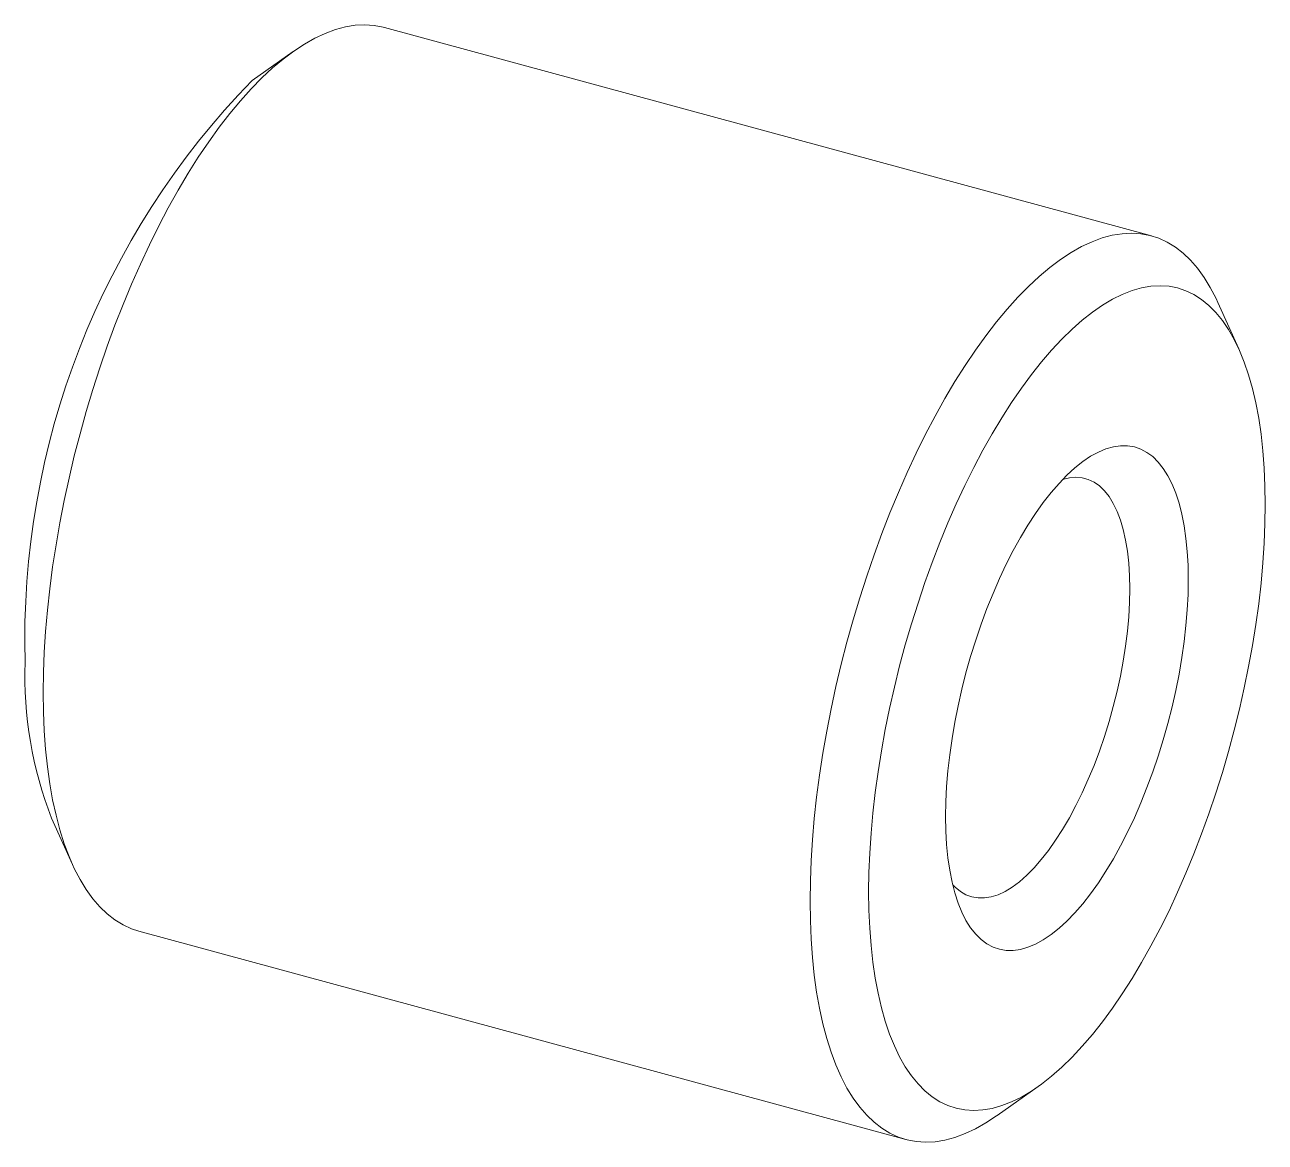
# Paper-space layout '_Trimetric' of a CAD drawing. Header units: millimetres. Extents: x -7.2 to 7.2, y -6.4 to 6.4.
import ezdxf

# ---------------------------------------------------------------- set-up
doc = ezdxf.new("R2010")
doc.units = ezdxf.units.MM

psp = doc.layouts.new('_Trimetric')

# ---------------------------------------------------------------- linework, layer by layer
at = {"color": 7, "linetype": 'Continuous', "lineweight": 15}
for p, q in [((5.838, 4.009), (-3.006, 6.413)), ((-4.058, 6.137), (-4.534, 5.801)), ((6.846, 2.708), (6.606, 3.239)), ((-6.846, -2.708), (-6.606, -3.239)), ((-5.838, -4.009), (3.006, -6.413)), ((4.058, -6.137), (4.534, -5.801))]:
    psp.add_line(p, q, dxfattribs=at)
at = {"color": 7, "linetype": 'Continuous', "lineweight": 15, "flags": 128}
for points in [[(-3.006, 6.413), (-3.022, 6.417), (-3.126, 6.437), (-3.234, 6.443), (-3.345, 6.438), (-3.458, 6.419), (-3.573, 6.389), (-3.691, 6.345), (-3.81, 6.289), (-3.93, 6.221), (-4.052, 6.141), (-4.175, 6.049), (-4.298, 5.946), (-4.422, 5.831), (-4.546, 5.704), (-4.669, 5.567), (-4.792, 5.42), (-4.914, 5.262), (-5.034, 5.094), (-5.154, 4.917), (-5.271, 4.731), (-5.387, 4.537), (-5.5, 4.334), (-5.61, 4.124), (-5.718, 3.907), (-5.822, 3.684), (-5.923, 3.454), (-6.021, 3.219), (-6.115, 2.98), (-6.204, 2.736), (-6.289, 2.488), (-6.37, 2.237), (-6.446, 1.983), (-6.518, 1.728), (-6.584, 1.472), (-6.645, 1.214), (-6.7, 0.957), (-6.75, 0.701), (-6.795, 0.445), (-6.834, 0.192), (-6.867, -0.06), (-6.894, -0.308), (-6.915, -0.552), (-6.93, -0.792), (-6.939, -1.028), (-6.942, -1.258)], [(4.058, -6.137), (4.052, -6.141), (3.93, -6.221), (3.81, -6.289), (3.691, -6.345), (3.573, -6.389), (3.458, -6.419), (3.345, -6.438), (3.234, -6.443), (3.126, -6.437), (3.022, -6.417), (2.921, -6.385), (2.823, -6.34), (2.73, -6.283), (2.64, -6.214), (2.555, -6.133), (2.474, -6.04), (2.398, -5.935), (2.327, -5.819), (2.26, -5.691), (2.2, -5.553), (2.144, -5.404), (2.094, -5.246), (2.049, -5.077), (2.01, -4.899), (1.977, -4.713), (1.95, -4.517), (1.929, -4.314), (1.914, -4.103), (1.905, -3.886), (1.902, -3.662), (1.905, -3.431), (1.914, -3.196), (1.929, -2.956), (1.95, -2.711), (1.977, -2.463), (2.01, -2.212), (2.049, -1.958), (2.094, -1.703), (2.144, -1.446), (2.2, -1.189), (2.26, -0.932), (2.327, -0.675), (2.398, -0.42), (2.474, -0.167), (2.555, 0.084), (2.64, 0.332), (2.73, 0.576), (2.823, 0.816), (2.921, 1.051), (3.022, 1.28), (3.126, 1.504), (3.234, 1.721), (3.345, 1.931), (3.458, 2.133), (3.573, 2.328), (3.691, 2.514), (3.81, 2.69), (3.93, 2.858), (4.052, 3.016), (4.175, 3.163), (4.298, 3.301), (4.422, 3.427), (4.546, 3.542), (4.669, 3.646), (4.792, 3.738), (4.914, 3.818), (5.034, 3.886), (5.154, 3.942), (5.271, 3.985), (5.387, 4.016), (5.5, 4.034), (5.61, 4.04), (5.718, 4.033), (5.822, 4.013), (5.923, 3.981), (6.021, 3.937), (6.115, 3.88), (6.204, 3.81), (6.289, 3.729), (6.37, 3.636), (6.446, 3.531), (6.518, 3.415), (6.584, 3.288), (6.606, 3.239)], [(7.151, 0.91), (7.148, 1.123), (7.139, 1.33), (7.124, 1.53), (7.103, 1.722), (7.076, 1.906), (7.043, 2.082), (7.004, 2.248), (6.96, 2.405), (6.91, 2.552), (6.854, 2.689), (6.794, 2.815), (6.728, 2.931), (6.657, 3.035), (6.582, 3.127), (6.502, 3.208), (6.418, 3.277), (6.329, 3.333), (6.237, 3.377), (6.141, 3.409), (6.042, 3.428), (5.939, 3.434), (5.834, 3.428), (5.726, 3.41), (5.616, 3.378), (5.503, 3.335), (5.39, 3.278), (5.274, 3.21), (5.158, 3.13), (5.041, 3.038), (4.923, 2.934), (4.805, 2.819), (4.688, 2.693), (4.571, 2.557), (4.454, 2.41), (4.339, 2.253), (4.225, 2.087), (4.113, 1.912), (4.003, 1.728), (3.895, 1.536), (3.79, 1.336), (3.687, 1.13), (3.588, 0.917), (3.492, 0.698), (3.399, 0.473), (3.311, 0.244), (3.227, 0.011), (3.147, -0.226), (3.071, -0.466), (3, -0.708), (2.935, -0.951), (2.874, -1.196), (2.819, -1.441), (2.769, -1.685), (2.724, -1.929), (2.686, -2.171), (2.653, -2.411), (2.626, -2.648), (2.605, -2.881), (2.59, -3.11), (2.581, -3.335), (2.577, -3.554), (2.581, -3.767), (2.59, -3.974), (2.605, -4.174), (2.626, -4.366), (2.653, -4.55), (2.686, -4.726), (2.724, -4.892), (2.769, -5.049), (2.819, -5.196), (2.874, -5.333), (2.935, -5.46), (3, -5.575), (3.071, -5.679), (3.147, -5.771), (3.227, -5.852), (3.311, -5.921), (3.399, -5.977), (3.492, -6.021), (3.588, -6.053), (3.687, -6.072), (3.79, -6.078), (3.895, -6.072), (4.003, -6.054), (4.113, -6.022), (4.225, -5.979), (4.339, -5.923), (4.454, -5.854), (4.571, -5.774), (4.688, -5.682), (4.805, -5.578), (4.923, -5.463), (5.041, -5.337), (5.158, -5.201), (5.274, -5.054), (5.39, -4.897), (5.503, -4.731), (5.616, -4.556), (5.726, -4.372), (5.834, -4.18), (5.939, -3.98), (6.042, -3.774), (6.141, -3.561), (6.237, -3.342), (6.329, -3.117), (6.418, -2.888), (6.502, -2.655), (6.582, -2.418), (6.657, -2.178), (6.728, -1.937), (6.794, -1.693), (6.854, -1.448), (6.91, -1.203), (6.96, -0.959), (7.004, -0.715), (7.043, -0.473), (7.076, -0.233), (7.103, 0.004), (7.124, 0.237), (7.139, 0.466), (7.148, 0.691), (7.151, 0.91)], [(6.264, 0.045), (6.261, -0.127), (6.252, -0.303), (6.237, -0.483), (6.217, -0.668), (6.19, -0.855), (6.158, -1.044), (6.12, -1.234), (6.077, -1.424), (6.028, -1.614), (5.975, -1.803), (5.917, -1.99), (5.854, -2.174), (5.787, -2.354), (5.717, -2.53), (5.642, -2.701), (5.564, -2.866), (5.484, -3.024), (5.4, -3.175), (5.314, -3.318), (5.227, -3.452), (5.137, -3.578), (5.047, -3.693), (4.956, -3.799), (4.864, -3.894), (4.773, -3.977), (4.682, -4.05), (4.591, -4.111), (4.502, -4.16), (4.414, -4.196), (4.329, -4.221), (4.245, -4.233), (4.164, -4.232), (4.086, -4.219), (4.012, -4.194), (3.941, -4.156), (3.874, -4.107), (3.812, -4.045), (3.754, -3.972), (3.7, -3.887), (3.652, -3.791), (3.609, -3.685), (3.571, -3.569), (3.539, -3.443), (3.512, -3.308), (3.491, -3.164), (3.476, -3.012), (3.467, -2.854), (3.464, -2.689), (3.467, -2.517), (3.476, -2.341), (3.491, -2.161), (3.512, -1.976), (3.539, -1.789), (3.571, -1.6), (3.609, -1.41), (3.652, -1.22), (3.7, -1.03), (3.754, -0.841), (3.812, -0.654), (3.874, -0.47), (3.941, -0.29), (4.012, -0.114), (4.086, 0.057), (4.164, 0.222), (4.245, 0.38), (4.329, 0.531), (4.414, 0.674), (4.502, 0.808), (4.591, 0.933), (4.682, 1.049), (4.773, 1.155), (4.864, 1.249), (4.956, 1.333), (5.047, 1.406), (5.137, 1.467), (5.227, 1.516), (5.314, 1.552), (5.4, 1.577), (5.484, 1.589), (5.564, 1.588), (5.642, 1.575), (5.717, 1.55), (5.787, 1.512), (5.854, 1.463), (5.917, 1.401), (5.975, 1.328), (6.028, 1.243), (6.077, 1.147), (6.12, 1.041), (6.158, 0.925), (6.19, 0.799), (6.217, 0.664), (6.237, 0.52), (6.252, 0.368), (6.261, 0.21), (6.264, 0.045)], [(5.589, -0.063), (5.586, 0.089), (5.577, 0.234), (5.562, 0.371), (5.54, 0.5), (5.514, 0.621), (5.481, 0.731), (5.443, 0.832), (5.399, 0.922), (5.351, 1.002), (5.298, 1.069), (5.24, 1.125), (5.177, 1.169), (5.111, 1.2), (5.042, 1.219), (4.969, 1.225), (4.893, 1.218), (4.815, 1.199), (4.814, 1.199)], [(3.545, -3.471), (3.575, -3.502), (3.635, -3.552), (3.699, -3.59), (3.767, -3.615), (3.839, -3.627), (3.913, -3.627), (3.99, -3.614), (4.07, -3.589), (4.151, -3.551), (4.233, -3.501), (4.317, -3.439), (4.401, -3.365), (4.485, -3.28), (4.569, -3.184), (4.652, -3.078), (4.734, -2.962), (4.815, -2.837), (4.893, -2.703), (4.969, -2.562), (5.042, -2.413), (5.111, -2.258), (5.177, -2.098), (5.24, -1.933), (5.298, -1.764), (5.351, -1.592), (5.399, -1.418), (5.443, -1.243), (5.481, -1.068), (5.514, -0.894), (5.54, -0.721), (5.562, -0.55), (5.577, -0.383), (5.586, -0.221), (5.589, -0.063)], [(-6.942, -1.258), (-6.939, -1.482), (-6.93, -1.7), (-6.915, -1.91), (-6.894, -2.114), (-6.867, -2.309), (-6.834, -2.496), (-6.795, -2.673), (-6.75, -2.842), (-6.7, -3.001), (-6.645, -3.149), (-6.584, -3.288), (-6.518, -3.415), (-6.446, -3.531), (-6.37, -3.636), (-6.289, -3.729), (-6.204, -3.81), (-6.115, -3.88), (-6.021, -3.937), (-5.923, -3.981), (-5.838, -4.009)]]:
    psp.add_lwpolyline(points, dxfattribs=at)
at = {"color": 7, "linetype": 'Continuous', "lineweight": 15}
for centre, radius, start, end in [((2.077, -0.643), 9.232, 135.7297, 181.6552), ((-2.633, -1.068), 4.521, 177.9908, 201.2626)]:
    psp.add_arc(centre, radius, start, end, dxfattribs=at)

doc.saveas('drawing.dxf')
